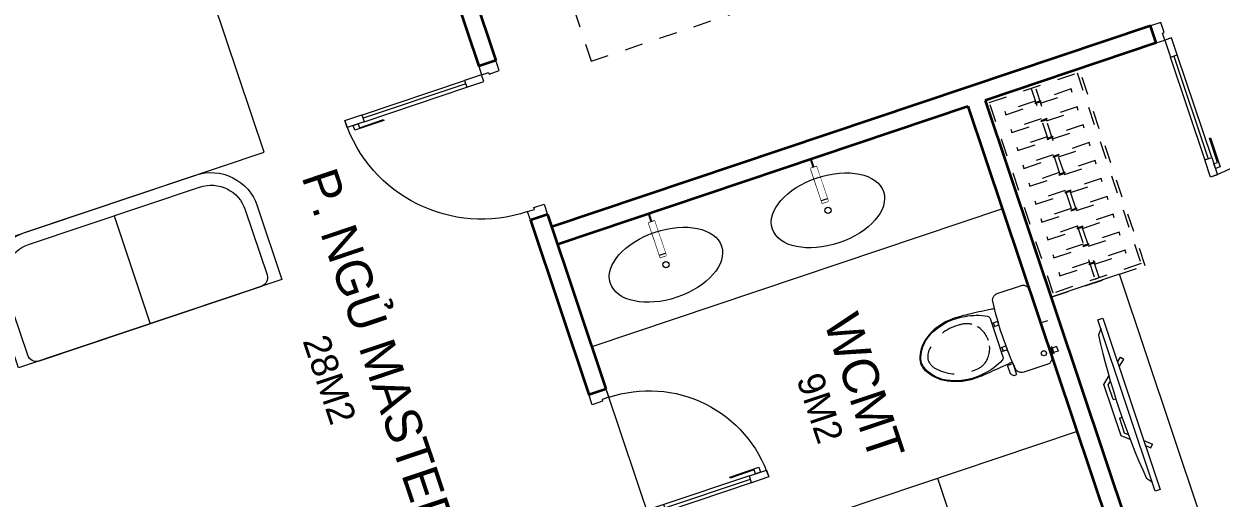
# Model space of a CAD drawing. Header units: metres. Extents: x 568332 to 569219, y 2065964 to 2066430.
# Drawn here: x 568493.12 to 568499.76, y 2066174.67 to 2066177.29 of the extents above; entities that cross this region are included whole.
import ezdxf

# ---------------------------------------------------------------- set-up
doc = ezdxf.new("R2010")
doc.units = ezdxf.units.M
for name, pattern in [('$AUDIT_BAD_LTYPE2', [0]), ('CENTER', [2, 1.25, -0.25, 0.25, -0.25]), ('HIDDEN2', [0.1875, 0.125, -0.0625]), ('X-5M-G-MB PHONGNGU$0$HIDDEN2', [0.1875, 0.125, -0.0625]), ('xref-thap C (mb tang 32-2)$0$HIDDEN', [0.375, 0.25, -0.125])]:
    doc.linetypes.add(name, pattern=pattern)
doc.layers.get('0').update_dxf_attribs({"linetype": 'CONTINUOUS'})
doc.layers.get('DEFPOINTS').update_dxf_attribs({"linetype": 'CONTINUOUS'})
for name, color, linetype, lineweight in [('-CENTER', 143, 'CENTER', 13), ('-DIM', 9, 'CONTINUOUS', 13), ('-DOOR', 137, 'CONTINUOUS', 9), ('-FURNITURE', 46, 'CONTINUOUS', 9), ('-HATCH', 8, 'CONTINUOUS', 5), ('-KH', 143, 'CONTINUOUS', 13), ('-WALL', 4, 'CONTINUOUS', 35), ('TEXT25', 2, 'CONTINUOUS', 13)]:
    doc.layers.add(name, color=color, linetype=linetype, lineweight=lineweight)
doc.styles.add('SVN_AVO_thuong', font='')
doc.styles.add('T1', font='', dxfattribs={"height": 200})
doc.styles.get('SVN_AVO_thuong').set_extended_font_data('SVN-Avo')
doc.styles.get('T1').set_extended_font_data('VNgeometric Light')

# ---------------------------------------------------------------- blocks, each defined once
blk = doc.blocks.new('Sink_Cicle')
blk.add_lwpolyline([(17.49999987077899, -50.00226151314564), (-17.49999987077899, -49.99773848685436), (-17.51615354442038, -252.2967581441626), (17.48384613892995, -252.3012811850058)], close=True)
blk.add_circle((0, -300), 17.5)
at = {"layer": 'DEFPOINTS'}
blk.add_line((0, -100), (0, 0), dxfattribs=at)
blk.add_wipeout([(17.499999870775355, -50.00226151314928), (-17.49999987078263, -49.99773848685436), (-17.516153544427652, -252.29675814416623), (17.48384613892631, -252.3012811850058)])
at = {"layer": '-FURNITURE', "linetype": 'Continuous'}
blk.add_ellipse((0, -300), major_axis=(-325, 0), ratio=0.5846153846153846, dxfattribs=at)
blk.add_line((-17.51421511289664, -237.2967582757119), (17.48578462866135, -237.3012813020032))
blk = doc.blocks.new('XR.MB.LM123$0$tvi 1')
blk.add_lwpolyline([(28.54445810673496, -2.291926648467779e-10), (28.54445810673496, -999.9999999999964), (-7.275957614183426e-12, -1000), (0, 0)], close=True)
for points in [[(28.54445810680045, -50.31958968611434), (52.37372755713295, -80.86315460130209)], [(-24.09820395050338, -235.5599978379832), (-39.09879504836863, -251.7939635238108)], [(0, -284.7849796677438), (-39.09879504836863, -251.7939635238108)], [(0, -255.9952397129928), (-24.09820395050338, -235.5599978379832)], [(69.66229681991535, -315.0836646851385), (111.1934016081432, -350.2927865858655), (111.193401608034, -649.712917566063), (69.68611289083492, -684.9110379843005)], [(89.09002233762294, -445.7449799550195), (89.09002233762294, -359.9578938602899), (70.91298945683957, -344.6203678706661)], [(89.09002233762294, -445.7449799550195), (73.49991829216015, -445.7449799550232)], [(89.09002233768115, -554.2550200447404), (89.09002233773936, -640.0421061392371), (70.91298945678864, -655.3796321293303)], [(89.09002233768115, -554.2550200447404), (73.49991829216015, -554.2550200447404)], [(0, -715.2150203320198), (-39.09879504836863, -748.2060364759491)], [(-24.09820395050338, -764.4400021620095), (-39.09879504836863, -748.2060364759491)], [(0, -744.004760287), (-24.09820395050338, -764.4400021620095)], [(28.54445810674224, -949.680410313882), (52.37372755713295, -919.1368453984578)]]:
    blk.add_lwpolyline(points)
blk.add_arc((-4025.16618952866, -499.9999999999964), 4099.025185406737, 354.1310878512652, 5.868912148527433)
blk = doc.blocks.new('*U238')
at = {"linetype": 'X-5M-G-MB PHONGNGU$0$HIDDEN2'}
for points in [[(0, 600.0000000004657), (0, 0), (1254.545454600615, -3.99789616864818e-10), (1254.545454600615, 600.0000000000658)], [(1234.545454600615, 579.9996613719925), (1234.545454600615, 19.99966137199266), (20, 20.00000000046566), (20, 580.0000000004657)], [(1234.545454600615, 286.6991212950747), (1234.545454600615, 313.0991212949815), (20, 313.0991212953813), (19.99999859370291, 286.6991212952417)], [(113.7817614636733, 319.1750910408318), (109.4317788550979, 319.1750910408318), (109.4317788550979, 280.441767644881), (113.7817614636733, 280.441767644881)], [(227.7817614636733, 319.1750910407849), (223.4317788550979, 319.1750910407849), (223.4317788550979, 280.4417676448341), (227.7817614636733, 280.4417676448341)], [(341.7817614636733, 319.175091040738), (337.4317788550979, 319.175091040738), (337.4317788550979, 280.4417676447872), (341.7817614636733, 280.4417676447872)], [(455.7817614636733, 319.1750910406911), (451.4317788550979, 319.1750910406911), (451.4317788550979, 280.4417676447403), (455.7817614636733, 280.4417676447403)], [(569.7817614636733, 319.1750910406442), (565.431778855098, 319.1750910406442), (565.431778855098, 280.4417676446934), (569.7817614636733, 280.4417676446934)], [(683.7817614636733, 319.1750910405973), (679.431778855098, 319.1750910405973), (679.431778855098, 280.4417676446465), (683.7817614636733, 280.4417676446465)], [(797.7817614636733, 319.1750910405504), (793.431778855098, 319.1750910405504), (793.431778855098, 280.4417676445996), (797.7817614636733, 280.4417676445996)], [(911.7817614636733, 319.1750910405035), (907.431778855098, 319.1750910405035), (907.431778855098, 280.4417676445527), (911.7817614636733, 280.4417676445527)], [(1025.781761463673, 319.1750910404566), (1021.431778855098, 319.1750910404566), (1021.431778855098, 280.4417676445057), (1025.781761463673, 280.4417676445057)], [(1139.781761463673, 319.1750910404097), (1135.431778855098, 319.1750910404097), (1135.431778855098, 280.4417676444588), (1139.781761463673, 280.4417676444588)]]:
    blk.add_lwpolyline(points, close=True, dxfattribs=at)
for points in [[(122.2409142897814, 313.1103512093413), (122.2409142897814, 515.2497102723445), (100.1765458012815, 515.2497102723445), (100.1765458012815, 313.1103512093413)], [(236.2409142897814, 313.1103512092944), (236.2409142897814, 515.2497102722975), (214.1765458012815, 515.2497102722975), (214.1765458012815, 313.1103512092944)], [(350.2409142897814, 313.1103512092475), (350.2409142897814, 515.2497102722507), (328.1765458012815, 515.2497102722507), (328.1765458012815, 313.1103512092475)], [(464.2409142897814, 313.1103512092006), (464.2409142897814, 515.2497102722037), (442.1765458012815, 515.2497102722037), (442.1765458012815, 313.1103512092006)], [(578.2409142897814, 313.1103512091537), (578.2409142897814, 515.2497102721569), (556.1765458012815, 515.2497102721569), (556.1765458012815, 313.1103512091537)], [(692.2409142897814, 313.1103512091068), (692.2409142897814, 515.24971027211), (670.1765458012815, 515.24971027211), (670.1765458012815, 313.1103512091068)], [(806.2409142897814, 313.1103512090599), (806.2409142897814, 515.249710272063), (784.1765458012815, 515.249710272063), (784.1765458012815, 313.1103512090599)], [(920.2409142897814, 313.110351209013), (920.2409142897814, 515.2497102720162), (898.1765458012815, 515.2497102720162), (898.1765458012815, 313.110351209013)], [(1034.240914289781, 313.1103512089661), (1034.240914289781, 515.2497102719692), (1012.176545801281, 515.2497102719692), (1012.176545801281, 313.1103512089661)], [(1148.240914289781, 313.1103512089192), (1148.240914289781, 515.2497102719224), (1126.176545801281, 515.2497102719224), (1126.176545801281, 313.1103512089192)], [(100.1765458012815, 286.7103512094345), (100.1765458012815, 92.0852110228024), (122.2409142897814, 92.0852110228024), (122.2409142897814, 286.7103512094345)], [(214.1765458012815, 286.7103512093876), (214.1765458012815, 92.08521102275549), (236.2409142897814, 92.08521102275549), (236.2409142897814, 286.7103512093876)], [(328.1765458012815, 286.7103512093407), (328.1765458012815, 92.08521102270858), (350.2409142897814, 92.08521102270858), (350.2409142897814, 286.7103512093407)], [(442.1765458012815, 286.7103512092938), (442.1765458012815, 92.08521102266168), (464.2409142897814, 92.08521102266168), (464.2409142897814, 286.7103512092938)], [(556.1765458012815, 286.7103512092469), (556.1765458012815, 92.08521102261477), (578.2409142897814, 92.08521102261477), (578.2409142897814, 286.7103512092469)], [(670.1765458012815, 286.7103512092), (670.1765458012815, 92.08521102256786), (692.2409142897814, 92.08521102256786), (692.2409142897814, 286.7103512092)], [(784.1765458012815, 286.7103512091531), (784.1765458012815, 92.08521102252095), (806.2409142897814, 92.08521102252095), (806.2409142897814, 286.7103512091531)], [(898.1765458012815, 286.7103512091062), (898.1765458012815, 92.08521102247404), (920.2409142897814, 92.08521102247404), (920.2409142897814, 286.7103512091062)], [(1012.176545801281, 286.7103512090592), (1012.176545801281, 92.08521102242715), (1034.240914289781, 92.08521102242715), (1034.240914289781, 286.7103512090592)], [(1126.176545801281, 286.7103512090123), (1126.176545801281, 92.08521102238024), (1148.240914289781, 92.08521102238024), (1148.240914289781, 286.7103512090123)]]:
    blk.add_lwpolyline(points, dxfattribs=at)
blk = doc.blocks.new('*U198')
at = {"linetype": '$AUDIT_BAD_LTYPE2'}
for p, q in [((70, 100), (70, 700.0000000000018)), ((90, 700.0000000000018), (90, 100))]:
    blk.add_line(p, q, dxfattribs=at)
for points in [[(50, 700.0000000000018), (90, 700.0000000000018), (90, 800.0000000000018), (50, 800.0000000000018), (50, 700.0000000000018)], [(50, 702.9059272893373), (50, 100)], [(50, 100), (90, 100), (90, 0), (50, 0), (50, 100)]]:
    blk.add_lwpolyline(points)
for points in [[(118.2698876160139, 594.515618111911), (118.2698876160139, 764.1349438079942), (90, 764.1349438079942), (90, 735.8650561920094), (112.6159100928053, 735.8650561920094), (112.6159100928053, 594.515618111911)], [(0, 0), (50, 0), (50, -40), (60, -40), (60, -100.0001724930771), (0, -100.0001724930771)], [(900.0000000000018, -1.262177448353619e-28), (850.0000000000018, -1.262177448353619e-28), (850.0000000000018, -40.00000000000001), (840.0000000000018, -40.00000000000001), (840.0000000000018, -100.0001724930771), (900.0000000000018, -100.0001724930771)]]:
    blk.add_lwpolyline(points, close=True)
at = {"linetype": '$AUDIT_BAD_LTYPE2', "ltscale": 0.3}
blk.add_arc((50, 0), 800.0000000000019, 0, 90, dxfattribs=at)
blk = doc.blocks.new('*U149')
at = {"linetype": '$AUDIT_BAD_LTYPE2'}
for p, q in [((70, 100), (70, 699.9999999999982)), ((90, 699.9999999999982), (90, 100))]:
    blk.add_line(p, q, dxfattribs=at)
for points in [[(50, 699.9999999999982), (90, 699.9999999999982), (90, 799.9999999999982), (50, 799.9999999999982), (50, 699.9999999999982)], [(50, 702.9059272893337), (50, 100)], [(50, 100), (90, 100), (90, 0), (50, 0), (50, 100)]]:
    blk.add_lwpolyline(points)
for points in [[(118.2698876160139, 594.5156181119073), (118.2698876160139, 764.1349438079906), (90, 764.1349438079906), (90, 735.8650561920058), (112.6159100928053, 735.8650561920058), (112.6159100928053, 594.5156181119073)], [(0, 0), (50, 0), (50, -40), (60, -40), (60, -99.99999999999272), (0, -99.99999999999272)], [(899.9999999999982, 1.3252863207713e-28), (849.9999999999982, 1.3252863207713e-28), (849.9999999999982, -40.00000000000001), (839.9999999999982, -40.00000000000001), (839.9999999999982, -99.99999999999272), (899.9999999999982, -99.99999999999272)]]:
    blk.add_lwpolyline(points, close=True)
at = {"linetype": '$AUDIT_BAD_LTYPE2', "ltscale": 0.3}
blk.add_arc((50, 0), 799.9999999999982, 0, 90, dxfattribs=at)
blk = doc.blocks.new('A$C8a974c9c')
for p, q in [((1750.087982669494, 2957.416116623174), (1750.087982669657, 2642.58393779996)), ((1592.671893257969, 2800.000027211493), (1907.504072081182, 2800.000027211652)), ((1342.999452652235, 2500.000027214177), (1342.999452652119, 700.000027214177)), ((1750.087982669345, 242.5839378051005), (1750.087982669549, 557.4161166283138)), ((1592.67189325784, 400.0000272168018), (1907.504072081053, 400.0000272166017))]:
    blk.add_line(p, q)
for points in [[(1999.999452652235, 3100.000027209127), (1500.176512686827, 3100.000027209127), (1500.176512686827, 2500.000027214177), (1999.999452652235, 2500.000027214177)], [(1890.999452652235, 2360.000027214177), (1514.499452652235, 2360.000027214177), (1514.499452652148, 1642.500027214177), (1890.999452652148, 1642.500027214177)], [(1890.99945265209, 840.000027214177), (1514.49945265209, 840.000027214177), (1514.499452652148, 1557.500027214177), (1890.999452652148, 1557.500027214177)], [(1999.999452652119, 100.0000272192265), (1500.17651268671, 100.0000272192265), (1500.17651268671, 700.000027214177), (1999.999452652119, 700.000027214177)]]:
    blk.add_lwpolyline(points, close=True)
blk.add_lwpolyline([(1999.999452652235, 2500.000027214177), (-0.0005473477649502456, 2500.000027214177), (-0.0005473478813655674, 700.000027214177), (1999.999452652119, 700.000027214177), (1999.999452652235, 2500.000027214177)])
for centre, radius in [((1750.087982669561, 2800.000027211581), 157.4160894116067), ((1750.087982669561, 2800.000027211581), 82.41608941160666), ((1750.087982669432, 400.0000272166926), 157.4160894116067), ((1750.087982669432, 400.0000272166926), 82.41608941160666)]:
    blk.add_circle(centre, radius)
blk = doc.blocks.new('A$C424D5770')
at = {"layer": '-FURNITURE'}
blk.add_line((70.00063380098436, 769.8614636488492), (700.0012267573038, 769.861463410547), dxfattribs=at)
for points in [[(0.0006336262740660459, 269.9992703502066), (0.0006339756946545094, 1269.723656995484, -0.414213562383414), (270.0006340710097, 1539.7236569097), (700.0012270177831, 1539.723656726594), (700.0012264967954, -0.0007299187273019925), (270.0006335285434, -0.0007297355768969283, -0.4142135623627453)], [(70.00063362627407, 269.9992703279713), (70.00063397569465, 1269.723656973249, -0.4142135623834242), (270.0006340463005, 1469.7236569097), (650.001226997294, 1469.723656750852, -0.4142135623627659), (700.0012269796571, 1419.723656734961), (700.0012265349214, 119.9992700896546, -0.4142135623834403), (650.0012265172554, 69.99927010554529), (270.0006335556682, 69.9992702644231, -0.4142135623627457)]]:
    blk.add_lwpolyline(points, format="xyb", close=True, dxfattribs=at)
blk = doc.blocks.new('A$C18091ED7')
for p, q in [((9.957147995010018e-09, -42.13376978135784), (0, -3.786117304116488e-07)), ((146.1412317672475, -26.59467297248193), (179.181621938591, -26.59467296488583)), ((146.1412317672475, -26.59467297248193), (146.1412317680188, -30.17859706786112)), ((146.1412317680188, -30.17859706786112), (165.7503655985456, -30.17859706340823)), ((153.0594147269658, -36.79204952501459), (146.1412317680188, -30.17859706786112)), ((152.3191092506386, -2.717133611440659e-07), (152.3191092568413, -26.59467297093943)), ((152.3191092506386, -2.717133611440659e-07), (179.1816219322718, -2.654269337654114e-07)), ((153.0594147269658, -36.79204952501459), (165.7503656001572, -36.79204952192958)), ((153.0594147275151, -39.73033438943094), (153.0594147269658, -36.79204952501459)), ((153.0594147275151, -39.73033438943094), (178.4413164740145, -39.73033438349376)), ((153.0594147275151, -39.73033438943094), (178.4413164740145, -39.73033438349376)), ((153.0594147275151, -39.73033438943094), (153.0594147281554, -42.13376974494895)), ((185.3594994290725, -30.17859705851879), (165.7503655985456, -30.17859706340823)), ((178.4413164733487, -36.79204951884458), (165.7503656001572, -36.79204952192958)), ((185.3594994290725, -30.17859705851879), (178.4413164733487, -36.79204951884458)), ((178.4413164733487, -36.79204951884458), (178.4413164740145, -39.73033438349376)), ((178.4413164740145, -39.73033438349376), (178.4413164746547, -42.1337697392446)), ((179.1816219322718, -2.654269337654114e-07), (179.181621938591, -26.59467296488583)), ((179.181621938591, -26.59467296488583), (185.3594994283012, -26.59467296337243)), ((185.3594994283012, -26.59467296337243), (185.3594994290725, -30.17859705851879)), ((-62.88950393904452, -265.3807882612164), (-81.28145355204106, -265.3807882657275)), ((62.88950401780676, -265.3807882316178), (81.2814536308033, -265.3807882273395)), ((165.3959958605519, -261.9873972070927), (165.3959958671003, -289.7349902229907)), ((167.8691141396885, -259.5142789271486), (228.0810223811895, -259.5142789128586)), ((230.5541406641933, -274.3229751045001), (230.5541406613593, -261.9873971916386)), ((-83.25994817525861, -267.3592828898691), (-83.259948167517, -299.9634285944048)), ((-83.25994817257379, -278.4883151478134), (-83.25994817046012, -287.6388527823146)), ((-60.91100930959874, -290.0299398849311), (-83.25994816994717, -290.0299398901407)), ((-60.91100931491019, -267.3592828844266), (-60.91100930728498, -299.9634285889624)), ((60.9110093945892, -267.3592828557594), (60.9110094022144, -299.9634285600623)), ((60.91100939990065, -290.029939856031), (83.25994826024908, -290.0299398510542)), ((83.25994825493763, -267.3592828505498), (83.25994826256283, -299.9634285550856)), ((83.25994825750604, -278.488315108727), (83.2599482596197, -287.6388527429954)), ((167.8691141472664, -292.2081085020036), (206.7175896017579, -292.2081084926904))]:
    blk.add_line(p, q)
for points in [[(230.0000000517721, -218.5046414944518, -0.1374073801801567), (225.4781190853137, -234.6482587013161), (221.7949787454636, -240.7070387715066, -0.2360805181595358), (198.2560902649639, -255.4947853636986, -0.0519608230665726), (-198.2560901437319, -255.4947854572965, -0.236080518165078), (-221.7949786317113, -240.7070388760185), (-225.4781189743626, -234.6482588077488, -0.1374073801809237), (-229.9999999484608, -218.5046416030382), (-229.9999999831671, -71.98694829508895, -0.1989123673786679), (-226.3782021181105, -63.2431547633314), (-208.8906150607545, -45.75556769772083, -0.1989123673792025), (-200.1468215308087, -42.13376982865157), (9.971699910238385e-09, -42.13376978135784), (200.1468215506357, -42.13376973403501, -0.1989123673792025), (208.8906150822841, -45.75556759897154), (226.3782021480001, -63.24315465634572, -0.1989123673791691), (230.0000000170658, -71.98694818626973)], [(144.14367173758, -618.9627606730501, -0.2124047892419209), (26.30999211127346, -734.491494372196, -0.0276853236339062), (-0.5628229983012716, -738.609219571983, -0.0222792448073508), (-26.30999181118386, -734.4914943844487, -0.2124047892421136), (-144.1436714920528, -618.9627607410075, -0.1427957259999892), (-167.2376623962118, -428.0139674870588, -0.0930051380368448), (-127.9331820271946, -309.1271633332653, -0.2564387014614383), (-111.240849547703, -299.9634286007786), (4.746470949612558e-08, -299.9634285748762), (111.2408496426324, -299.9634285482753, -0.2564387014619951), (127.933182126606, -309.1271632729331, -0.0930051380368741), (167.2376625517572, -428.0139674081001, -0.1427957260000456)]]:
    blk.add_lwpolyline(points, format="xyb", close=True)
at = {"linetype": 'xref-thap C (mb tang 32-2)$0$HIDDEN', "ltscale": 100}
blk.add_lwpolyline([(61.00044987679576, -669.0176259216969, -0.1990312026443698), (1.417429302819073e-07, -698.769823720475, -0.1990312026443799), (-61.00044960746891, -669.0176259504806, -0.2189240232571595), (-131.9321382956405, -478.313622940972, -0.1537914605682739), (-112.4681372026971, -403.989815428853, -0.2367011859554165), (5.876427167095244e-08, -347.5870280214876, -0.2367011859554843), (112.4681373467611, -403.9898153757968, -0.1537914605681893), (131.9321384748619, -478.313622878748, -0.2189240232571754)], format="xyb", close=True, dxfattribs=at)
blk.add_circle((165.7503656100234, -78.39166221523192), 13.90362011701458)
for centre, radius, start, end in [((-81.28145355158267, -267.3592828894034), 1.978494623656905, 90.00000001354867, 180.0000000133402), ((-62.88950393858613, -267.3592828848923), 1.978494623656905, 1.334021322268115e-08, 90.00000001354867), ((62.88950401826514, -267.3592828552937), 1.978494623656905, 90.00000001354867, 180.0000000133402), ((81.28145363126168, -267.3592828510155), 1.978494623656905, 1.334021322268115e-08, 90.00000001354867), ((167.8691141402633, -261.9873972065106), 2.473118279571131, 90.00000001354867, 180.0000000133402), ((167.8691141466952, -289.7349902224087), 2.473118279571131, 180.0000000133402, 270.0000000135486), ((206.717589598069, -276.6690117186226), 15.53909677420133, 270.0000000135486, 306.4658507565522), ((168.3527972659103, -224.7572911087773), 80.08895368617857, 306.4658507565522, 320.3122930343796), ((228.0810223845983, -274.3229751050822), 2.473118279571131, 320.3122930343796, 1.334021322268115e-08)]:
    blk.add_arc(centre, radius, start, end)
for points, knots in [([(-155.6468228230951, -259.4535552573798), (-156.6353001506941, -267.2522313103836), (-164.2940232875517, -328.394745314552), (-169.1545302536251, -385.0939582949213), (-183.68571763406, -527.7705276800843), (-135.602968026873, -679.1126648240606), (-50.29344375100118, -735.2493608418445), (-19.70048385594782, -741.0901266933652), (1.531116140540689e-07, -743.6724421556864)], [130.6139379315478, 130.6139379315478, 130.6139379315478, 130.6139379315478, 152.8521090939923, 311.1293507817257, 417.703951170228, 561.3833927516608, 697.6926317810714, 710.812262267882, 710.812262267882, 710.812262267882, 710.812262267882]), ([(155.6468228994709, -259.4535551877343), (156.6353002305841, -267.2522312389628), (164.2940233960289, -328.3947452375724), (169.1545303888706, -385.0939582149149), (183.6857178367027, -527.7705275934422), (135.6029683008201, -679.1126647599449), (50.29344405157826, -735.2493608178338), (19.70048415924612, -741.0901266841101), (1.530679583083838e-07, -743.6724421554536)], [130.613937934949, 130.613937934949, 130.613937934949, 130.613937934949, 152.8521090939923, 311.1293507817257, 417.703951170228, 561.3833927516608, 697.6926317810714, 710.812262267882, 710.812262267882, 710.812262267882, 710.812262267882])]:
    blk.add_open_spline(points, degree=3, knots=knots)
blk = doc.blocks.new('*U18')
at = {"linetype": '$AUDIT_BAD_LTYPE2'}
for p, q in [((70, 100), (69.99999999999999, 599.9999999999982)), ((89.99999999999999, 599.9999999999982), (90, 100))]:
    blk.add_line(p, q, dxfattribs=at)
for points in [[(49.99999999999999, 599.9999999999982), (89.99999999999999, 599.9999999999982), (89.99999999999999, 699.9999999999982), (49.99999999999999, 699.9999999999982), (49.99999999999999, 599.9999999999982)], [(49.99999999999999, 602.9059272893337), (50, 100)], [(50, 100), (90, 100), (90, 0), (50, 0), (50, 100)]]:
    blk.add_lwpolyline(points)
for points in [[(118.2698876160139, 494.5156181119073), (118.2698876160139, 664.1349438079906), (89.99999999999999, 664.1349438079906), (89.99999999999999, 635.8650561920058), (112.6159100928053, 635.8650561920058), (112.6159100928053, 494.5156181119073)], [(0, 0), (50, 0), (50, -40), (60, -40), (60, -100.0001724930698), (0, -100.0001724930698)], [(799.9999999999982, 7.105427357601134e-15), (749.9999999999982, 7.105427357601134e-15), (749.9999999999982, -40), (739.9999999999982, -40), (739.9999999999982, -100.0001724930698), (799.9999999999982, -100.0001724930698)]]:
    blk.add_lwpolyline(points, close=True)
at = {"linetype": '$AUDIT_BAD_LTYPE2', "ltscale": 0.3}
blk.add_arc((50, 0), 699.9999999999982, 0, 90, dxfattribs=at)
blk = doc.blocks.new('M24-T3')
at = {"layer": '-FURNITURE'}
blk.add_line((203408.3345258346, -494010.6825593484), (203408.3345258684, -496410.6825593736), dxfattribs=at)
for points in [[(204058.3345256723, -493510.6819661162), (202658.3345256723, -493510.6819666245), (202658.3345257424, -493910.6825595808), (204058.3345257424, -493910.6825590725)], [(201508.3345256931, -496410.6825593484), (201508.3345256931, -494010.6825593484), (202108.3345256931, -494010.6825593484), (202108.3345256931, -496410.6825593484)]]:
    blk.add_lwpolyline(points, close=True, dxfattribs=at)
blk.add_lwpolyline([(203408.3345258461, -494826.4595896716), (204008.3345258461, -494826.4595896716)], dxfattribs=at)
at = {"layer": '-HATCH'}
blk.add_line((202353.4692686468, -496410.6823868554), (203153.4692686468, -496410.6823868554), dxfattribs=at)
at = {"layer": '-KH', "linetype": 'HIDDEN2', "ltscale": 5}
blk.add_lwpolyline([(199108.2378771336, -494337.7073545824), (199108.2378771336, -495911.1709885451), (200607.8111012611, -495911.1709885451), (200607.8111012611, -492411.1709885446), (199108.2378771336, -492411.1709885446), (199108.2378771336, -494286.168473257)], dxfattribs=at)
at = {"layer": '-WALL'}
for p, q in [((201408.3345256931, -492910.6825593484), (201408.3345256931, -496410.6825593484)), ((201508.334525693, -492910.6825593484), (201408.3345256931, -492910.6825593484)), ((201508.334525693, -492910.6825593484), (201508.3345256927, -493910.6825593484)), ((201508.3345256927, -493910.6825593484), (205208.3345258399, -493910.6825593484)), ((201508.3345256931, -494010.6825593484), (205208.3345258346, -494010.6825593484)), ((198608.3345256755, -496410.6825593484), (200435.5577410267, -496410.6825593484)), ((200435.5577410266, -496410.6825593484), (200435.5577410267, -496510.6825593484)), ((201335.5577410267, -496410.6825593484), (202353.4692686468, -496410.6825593484)), ((201335.5577410266, -496410.6825593484), (201335.5577410266, -496510.6825593484)), ((202353.4692686468, -496510.6825593484), (202353.4692686468, -496410.6825593484)), ((198608.3345256755, -496510.6825593484), (200435.5577410267, -496510.6825593484)), ((201335.5577410266, -496510.6825593484), (202353.4692686468, -496510.6825593484))]:
    blk.add_line(p, q, dxfattribs=at)
at = {"layer": '-DIM'}
blk.add_blockref('A$C424D5770', (200508.3338923147, -499460.3218345998), dxfattribs=at)
at = {"layer": '-DOOR', "xscale": -1}
for name, p, rotation in [('*U198', (201508.334525693, -492910.6825593484), 270), ('*U149', (200435.5577410267, -496510.6825593484), 180)]:
    blk.add_blockref(name, p, dxfattribs=dict(at, rotation=rotation))
blk.add_blockref('*U18', (203153.4692686468, -496410.6823868551), dxfattribs=at)
at = {"layer": '-FURNITURE', "extrusion": (0, 0, -1), "xscale": -0.916666666665974, "yscale": 0.916666666665974, "zscale": -0.916666666665974}
blk.add_blockref('*U238', (-201508.3345256927, -493910.6825593484), dxfattribs=at)
at = {"layer": '-FURNITURE', "extrusion": (0, 0, -1), "xscale": -1, "rotation": 90.0036897224144}
blk.add_blockref('XR.MB.LM123$0$tvi 1', (-203859.0320670474, -493676.0757027806), dxfattribs=at)
at = {"layer": '-FURNITURE'}
blk.add_blockref('A$C18091ED7', (202773.8557148422, -493968.5487895433), dxfattribs=at)
at = {"layer": '-FURNITURE', "rotation": 180}
blk.add_blockref('A$C8a974c9c', (200508.3339783277, -497090.6282039888), dxfattribs=at)
at = {"layer": 'TEXT25'}
for s, height, rotation, style, p in [('WCMT', 200, 1.005123984043621e-08, 'SVN_AVO_thuong', (202382.8029322377, -495149.8440864289)), ('9M2', 150, 1.005123984043621e-08, 'T1', (202637.106736884, -495393.9227006168)), ('P. NGỦ MASTER', 200, 359.9999999899487, 'SVN_AVO_thuong', (200702.7987931935, -497637.9743958416)), ('28M2', 150, 359.9999999899487, 'T1', (201566.4757425948, -497921.24278241))]:
    blk.add_text(s, height=height, rotation=rotation, dxfattribs=dict(at, style=style)).set_placement(p)
at = {"layer": '-FURNITURE', "rotation": 90.00000000000001}
blk.add_blockref('Sink_Cicle', (201508.3345256931, -495876.9813587244), dxfattribs=at)
at = {"layer": '-WALL'}
blk.add_line((201508.3345256931, -496410.6825593484), (201508.3345256931, -494010.6825593484), dxfattribs=at)
at = {"layer": '-FURNITURE', "rotation": 90.00000000000001}
blk.add_blockref('Sink_Cicle', (201508.3345256931, -494929.9729973387), dxfattribs=at)

msp = doc.modelspace()

# ---------------------------------------------------------------- block references
at = {"layer": '-CENTER', "xscale": 0.001, "yscale": 0.001, "zscale": 0.001, "rotation": 288.5514997326909}
msp.add_blockref('M24-T3', (568902.5863623985, 2066525.04738674), dxfattribs=at)

doc.saveas('drawing.dxf')
